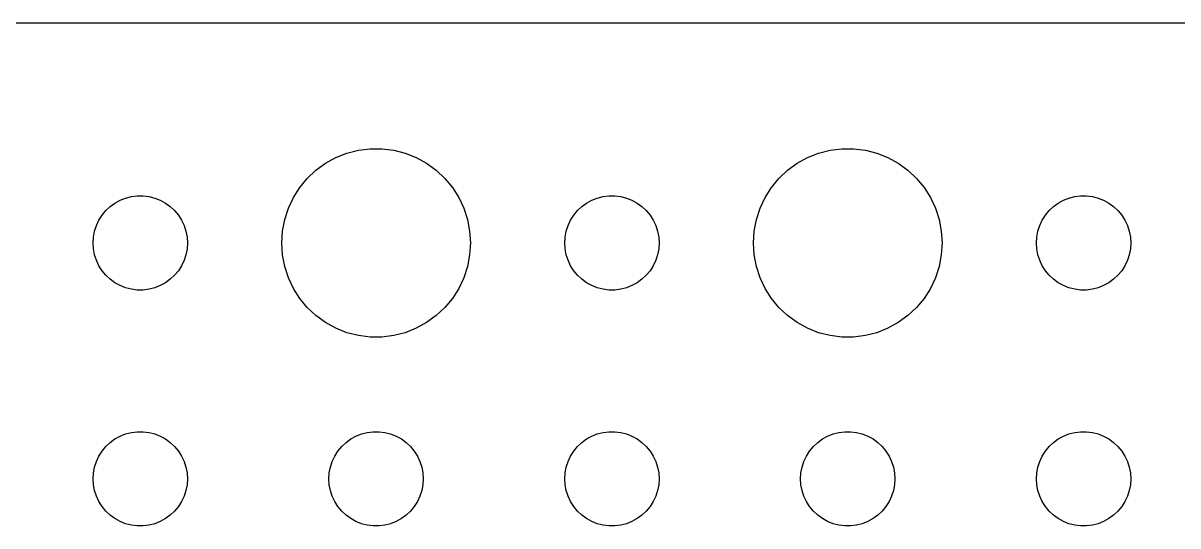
# Model space of a CAD drawing. Header units: metres. Extents: x -164 to 164, y -37 to 37.
# Drawn here: x -123.72 to -87, y 21 to 36.99 of the extents above; entities that cross this region are included whole.
import ezdxf

# ---------------------------------------------------------------- set-up
doc = ezdxf.new("R2010")
doc.units = ezdxf.units.M

msp = doc.modelspace()

# ---------------------------------------------------------------- linework, layer by layer
for p, q in [((159.814, 36.9901), (-159.814, 36.9901)), ((-114.107, 32.533), (-113.777, 32.7145)), ((-113.777, 32.7145), (-113.427, 32.8532)), ((-113.427, 32.8532), (-113.062, 32.9469)), ((-113.062, 32.9469), (-112.688, 32.9941)), ((-112.688, 32.9941), (-112.312, 32.9941)), ((-112.312, 32.9941), (-111.938, 32.9469)), ((-111.938, 32.9469), (-111.573, 32.8532)), ((-111.573, 32.8532), (-111.223, 32.7145)), ((-111.223, 32.7145), (-110.893, 32.533)), ((-99.1075, 32.533), (-98.7773, 32.7145)), ((-98.7773, 32.7145), (-98.427, 32.8532)), ((-98.427, 32.8532), (-98.0621, 32.9469)), ((-98.0621, 32.9469), (-97.6884, 32.9941)), ((-97.6884, 32.9941), (-97.3116, 32.9941)), ((-97.3116, 32.9941), (-96.9379, 32.9469)), ((-96.9379, 32.9469), (-96.573, 32.8532)), ((-96.573, 32.8532), (-96.2227, 32.7145)), ((-96.2227, 32.7145), (-95.8925, 32.533)), ((-114.412, 32.3115), (-114.107, 32.533)), ((-110.893, 32.533), (-110.588, 32.3115)), ((-99.4123, 32.3115), (-99.1075, 32.533)), ((-95.8925, 32.533), (-95.5877, 32.3115)), ((-114.927, 31.7634), (-114.687, 32.0536)), ((-114.687, 32.0536), (-114.412, 32.3115)), ((-110.588, 32.3115), (-110.313, 32.0536)), ((-110.313, 32.0536), (-110.073, 31.7634)), ((-99.927, 31.7634), (-99.6869, 32.0536)), ((-99.6869, 32.0536), (-99.4123, 32.3115)), ((-95.5877, 32.3115), (-95.3131, 32.0536)), ((-95.3131, 32.0536), (-95.073, 31.7634)), ((-115.129, 31.4453), (-114.927, 31.7634)), ((-110.073, 31.7634), (-109.871, 31.4453)), ((-100.129, 31.4453), (-99.927, 31.7634)), ((-95.073, 31.7634), (-94.8711, 31.4453)), ((-120.956, 31.1558), (-120.804, 31.2665)), ((-120.804, 31.2665), (-120.639, 31.3572)), ((-120.639, 31.3572), (-120.464, 31.4266)), ((-120.464, 31.4266), (-120.281, 31.4734)), ((-120.281, 31.4734), (-120.094, 31.497)), ((-120.094, 31.497), (-119.906, 31.497)), ((-119.906, 31.497), (-119.719, 31.4734)), ((-119.719, 31.4734), (-119.536, 31.4266)), ((-119.536, 31.4266), (-119.361, 31.3572)), ((-119.361, 31.3572), (-119.196, 31.2665)), ((-119.196, 31.2665), (-119.044, 31.1558)), ((-115.289, 31.1044), (-115.129, 31.4453)), ((-109.871, 31.4453), (-109.711, 31.1044)), ((-105.956, 31.1558), (-105.804, 31.2665)), ((-105.804, 31.2665), (-105.639, 31.3572)), ((-105.639, 31.3572), (-105.464, 31.4266)), ((-105.464, 31.4266), (-105.281, 31.4734)), ((-105.281, 31.4734), (-105.094, 31.497)), ((-105.094, 31.497), (-104.906, 31.497)), ((-104.906, 31.497), (-104.719, 31.4734)), ((-104.719, 31.4734), (-104.536, 31.4266)), ((-104.536, 31.4266), (-104.361, 31.3572)), ((-104.361, 31.3572), (-104.196, 31.2665)), ((-104.196, 31.2665), (-104.044, 31.1558)), ((-100.289, 31.1044), (-100.129, 31.4453)), ((-94.8711, 31.4453), (-94.7107, 31.1044)), ((-90.9561, 31.1558), (-90.8037, 31.2665)), ((-90.8037, 31.2665), (-90.6387, 31.3572)), ((-90.6387, 31.3572), (-90.4635, 31.4266)), ((-90.4635, 31.4266), (-90.2811, 31.4734)), ((-90.2811, 31.4734), (-90.0942, 31.497)), ((-90.0942, 31.497), (-89.9058, 31.497)), ((-89.9058, 31.497), (-89.7189, 31.4734)), ((-89.7189, 31.4734), (-89.5365, 31.4266)), ((-89.5365, 31.4266), (-89.3613, 31.3572)), ((-89.3613, 31.3572), (-89.1963, 31.2665)), ((-89.1963, 31.2665), (-89.0439, 31.1558)), ((-121.314, 30.7226), (-121.214, 30.8817)), ((-121.214, 30.8817), (-121.093, 31.0268)), ((-121.093, 31.0268), (-120.956, 31.1558)), ((-119.044, 31.1558), (-118.907, 31.0268)), ((-118.907, 31.0268), (-118.786, 30.8817)), ((-118.786, 30.8817), (-118.686, 30.7226)), ((-115.406, 30.7461), (-115.289, 31.1044)), ((-109.711, 31.1044), (-109.594, 30.7461)), ((-106.314, 30.7226), (-106.214, 30.8817)), ((-106.214, 30.8817), (-106.093, 31.0268)), ((-106.093, 31.0268), (-105.956, 31.1558)), ((-104.044, 31.1558), (-103.907, 31.0268)), ((-103.907, 31.0268), (-103.786, 30.8817)), ((-103.786, 30.8817), (-103.686, 30.7226)), ((-100.406, 30.7461), (-100.289, 31.1044)), ((-94.7107, 31.1044), (-94.5943, 30.7461)), ((-91.3145, 30.7226), (-91.2135, 30.8817)), ((-91.2135, 30.8817), (-91.0934, 31.0268)), ((-91.0934, 31.0268), (-90.9561, 31.1558)), ((-89.0439, 31.1558), (-88.9065, 31.0268)), ((-88.9065, 31.0268), (-88.7865, 30.8817)), ((-88.7865, 30.8817), (-88.6855, 30.7226)), ((-121.453, 30.373), (-121.395, 30.5522)), ((-121.395, 30.5522), (-121.314, 30.7226)), ((-118.686, 30.7226), (-118.605, 30.5522)), ((-118.605, 30.5522), (-118.547, 30.373)), ((-115.476, 30.376), (-115.406, 30.7461)), ((-109.594, 30.7461), (-109.524, 30.376)), ((-106.453, 30.373), (-106.395, 30.5522)), ((-106.395, 30.5522), (-106.314, 30.7226)), ((-103.686, 30.7226), (-103.605, 30.5522)), ((-103.605, 30.5522), (-103.547, 30.373)), ((-100.476, 30.376), (-100.406, 30.7461)), ((-94.5943, 30.7461), (-94.5237, 30.376)), ((-91.4529, 30.373), (-91.3947, 30.5522)), ((-91.3947, 30.5522), (-91.3145, 30.7226)), ((-88.6855, 30.7226), (-88.6053, 30.5522)), ((-88.6053, 30.5522), (-88.5471, 30.373)), ((-121.5, 30), (-121.488, 30.188)), ((-121.488, 30.188), (-121.453, 30.373)), ((-118.547, 30.373), (-118.512, 30.188)), ((-118.512, 30.188), (-118.5, 30)), ((-115.5, 30), (-115.476, 30.376)), ((-109.524, 30.376), (-109.5, 30)), ((-106.5, 30), (-106.488, 30.188)), ((-106.488, 30.188), (-106.453, 30.373)), ((-103.547, 30.373), (-103.512, 30.188)), ((-103.512, 30.188), (-103.5, 30)), ((-100.5, 30), (-100.476, 30.376)), ((-94.5237, 30.376), (-94.5, 30)), ((-91.5, 30), (-91.4882, 30.188)), ((-91.4882, 30.188), (-91.4529, 30.373)), ((-88.5471, 30.373), (-88.5118, 30.188)), ((-88.5118, 30.188), (-88.5, 30)), ((-121.488, 29.812), (-121.5, 30)), ((-121.453, 29.627), (-121.488, 29.812)), ((-118.512, 29.812), (-118.547, 29.627)), ((-118.5, 30), (-118.512, 29.812)), ((-115.476, 29.624), (-115.5, 30)), ((-109.5, 30), (-109.524, 29.624)), ((-106.488, 29.812), (-106.5, 30)), ((-106.453, 29.627), (-106.488, 29.812)), ((-103.512, 29.812), (-103.547, 29.627)), ((-103.5, 30), (-103.512, 29.812)), ((-100.476, 29.624), (-100.5, 30)), ((-94.5, 30), (-94.5237, 29.624)), ((-91.4882, 29.812), (-91.5, 30)), ((-91.4529, 29.627), (-91.4882, 29.812)), ((-88.5118, 29.812), (-88.5471, 29.627)), ((-88.5, 30), (-88.5118, 29.812)), ((-121.395, 29.4478), (-121.453, 29.627)), ((-121.314, 29.2774), (-121.395, 29.4478)), ((-118.605, 29.4478), (-118.686, 29.2774)), ((-118.547, 29.627), (-118.605, 29.4478)), ((-115.406, 29.2539), (-115.476, 29.624)), ((-109.524, 29.624), (-109.594, 29.2539)), ((-106.395, 29.4478), (-106.453, 29.627)), ((-106.314, 29.2774), (-106.395, 29.4478)), ((-103.605, 29.4478), (-103.686, 29.2774)), ((-103.547, 29.627), (-103.605, 29.4478)), ((-100.406, 29.2539), (-100.476, 29.624)), ((-94.5237, 29.624), (-94.5943, 29.2539)), ((-91.3947, 29.4478), (-91.4529, 29.627)), ((-91.3145, 29.2774), (-91.3947, 29.4478)), ((-88.6053, 29.4478), (-88.6855, 29.2774)), ((-88.5471, 29.627), (-88.6053, 29.4478)), ((-121.214, 29.1183), (-121.314, 29.2774)), ((-121.093, 28.9732), (-121.214, 29.1183)), ((-118.786, 29.1183), (-118.907, 28.9732)), ((-118.686, 29.2774), (-118.786, 29.1183)), ((-115.289, 28.8956), (-115.406, 29.2539)), ((-109.594, 29.2539), (-109.711, 28.8956)), ((-106.214, 29.1183), (-106.314, 29.2774)), ((-106.093, 28.9732), (-106.214, 29.1183)), ((-103.786, 29.1183), (-103.907, 28.9732)), ((-103.686, 29.2774), (-103.786, 29.1183)), ((-100.289, 28.8956), (-100.406, 29.2539)), ((-94.5943, 29.2539), (-94.7107, 28.8956)), ((-91.2135, 29.1183), (-91.3145, 29.2774)), ((-91.0934, 28.9732), (-91.2135, 29.1183)), ((-88.7865, 29.1183), (-88.9065, 28.9732)), ((-88.6855, 29.2774), (-88.7865, 29.1183)), ((-120.956, 28.8442), (-121.093, 28.9732)), ((-120.804, 28.7335), (-120.956, 28.8442)), ((-120.639, 28.6427), (-120.804, 28.7335)), ((-119.196, 28.7335), (-119.361, 28.6427)), ((-119.044, 28.8442), (-119.196, 28.7335)), ((-118.907, 28.9732), (-119.044, 28.8442)), ((-115.129, 28.5547), (-115.289, 28.8956)), ((-109.711, 28.8956), (-109.871, 28.5547)), ((-105.956, 28.8442), (-106.093, 28.9732)), ((-105.804, 28.7335), (-105.956, 28.8442)), ((-105.639, 28.6427), (-105.804, 28.7335)), ((-104.196, 28.7335), (-104.361, 28.6427)), ((-104.044, 28.8442), (-104.196, 28.7335)), ((-103.907, 28.9732), (-104.044, 28.8442)), ((-100.129, 28.5547), (-100.289, 28.8956)), ((-94.7107, 28.8956), (-94.8711, 28.5547)), ((-90.9561, 28.8442), (-91.0934, 28.9732)), ((-90.8037, 28.7335), (-90.9561, 28.8442)), ((-90.6387, 28.6427), (-90.8037, 28.7335)), ((-89.1963, 28.7335), (-89.3613, 28.6427)), ((-89.0439, 28.8442), (-89.1963, 28.7335)), ((-88.9065, 28.9732), (-89.0439, 28.8442)), ((-120.464, 28.5734), (-120.639, 28.6427)), ((-120.281, 28.5266), (-120.464, 28.5734)), ((-120.094, 28.503), (-120.281, 28.5266)), ((-119.906, 28.503), (-120.094, 28.503)), ((-119.719, 28.5266), (-119.906, 28.503)), ((-119.536, 28.5734), (-119.719, 28.5266)), ((-119.361, 28.6427), (-119.536, 28.5734)), ((-114.927, 28.2366), (-115.129, 28.5547)), ((-109.871, 28.5547), (-110.073, 28.2366)), ((-105.464, 28.5734), (-105.639, 28.6427)), ((-105.281, 28.5266), (-105.464, 28.5734)), ((-105.094, 28.503), (-105.281, 28.5266)), ((-104.906, 28.503), (-105.094, 28.503)), ((-104.719, 28.5266), (-104.906, 28.503)), ((-104.536, 28.5734), (-104.719, 28.5266)), ((-104.361, 28.6427), (-104.536, 28.5734)), ((-99.927, 28.2366), (-100.129, 28.5547)), ((-94.8711, 28.5547), (-95.073, 28.2366)), ((-90.4635, 28.5734), (-90.6387, 28.6427)), ((-90.2811, 28.5266), (-90.4635, 28.5734)), ((-90.0942, 28.503), (-90.2811, 28.5266)), ((-89.9058, 28.503), (-90.0942, 28.503)), ((-89.7189, 28.5266), (-89.9058, 28.503)), ((-89.5365, 28.5734), (-89.7189, 28.5266)), ((-89.3613, 28.6427), (-89.5365, 28.5734)), ((-114.687, 27.9464), (-114.927, 28.2366)), ((-114.412, 27.6884), (-114.687, 27.9464)), ((-110.313, 27.9464), (-110.588, 27.6884)), ((-110.073, 28.2366), (-110.313, 27.9464)), ((-99.6869, 27.9464), (-99.927, 28.2366)), ((-99.4123, 27.6884), (-99.6869, 27.9464)), ((-95.3131, 27.9464), (-95.5877, 27.6884)), ((-95.073, 28.2366), (-95.3131, 27.9464)), ((-114.107, 27.467), (-114.412, 27.6884)), ((-110.588, 27.6884), (-110.893, 27.467)), ((-99.1075, 27.467), (-99.4123, 27.6884)), ((-95.5877, 27.6884), (-95.8925, 27.467)), ((-113.777, 27.2855), (-114.107, 27.467)), ((-113.427, 27.1468), (-113.777, 27.2855)), ((-111.223, 27.2855), (-111.573, 27.1468)), ((-110.893, 27.467), (-111.223, 27.2855)), ((-98.7773, 27.2855), (-99.1075, 27.467)), ((-98.427, 27.1468), (-98.7773, 27.2855)), ((-96.2227, 27.2855), (-96.573, 27.1468)), ((-95.8925, 27.467), (-96.2227, 27.2855)), ((-113.062, 27.0531), (-113.427, 27.1468)), ((-112.688, 27.0059), (-113.062, 27.0531)), ((-112.312, 27.0059), (-112.688, 27.0059)), ((-111.938, 27.0531), (-112.312, 27.0059)), ((-111.573, 27.1468), (-111.938, 27.0531)), ((-98.0621, 27.0531), (-98.427, 27.1468)), ((-97.6884, 27.0059), (-98.0621, 27.0531)), ((-97.3116, 27.0059), (-97.6884, 27.0059)), ((-96.9379, 27.0531), (-97.3116, 27.0059)), ((-96.573, 27.1468), (-96.9379, 27.0531)), ((-120.639, 23.8572), (-120.464, 23.9266)), ((-120.464, 23.9266), (-120.281, 23.9734)), ((-120.281, 23.9734), (-120.094, 23.997)), ((-120.094, 23.997), (-119.906, 23.997)), ((-119.906, 23.997), (-119.719, 23.9734)), ((-119.719, 23.9734), (-119.536, 23.9266)), ((-119.536, 23.9266), (-119.361, 23.8572)), ((-113.139, 23.8572), (-112.964, 23.9266)), ((-112.964, 23.9266), (-112.781, 23.9734)), ((-112.781, 23.9734), (-112.594, 23.997)), ((-112.594, 23.997), (-112.406, 23.997)), ((-112.406, 23.997), (-112.219, 23.9734)), ((-112.219, 23.9734), (-112.036, 23.9266)), ((-112.036, 23.9266), (-111.861, 23.8572)), ((-105.639, 23.8572), (-105.464, 23.9266)), ((-105.464, 23.9266), (-105.281, 23.9734)), ((-105.281, 23.9734), (-105.094, 23.997)), ((-105.094, 23.997), (-104.906, 23.997)), ((-104.906, 23.997), (-104.719, 23.9734)), ((-104.719, 23.9734), (-104.536, 23.9266)), ((-104.536, 23.9266), (-104.361, 23.8572)), ((-98.1387, 23.8572), (-97.9635, 23.9266)), ((-97.9635, 23.9266), (-97.7811, 23.9734)), ((-97.7811, 23.9734), (-97.5942, 23.997)), ((-97.5942, 23.997), (-97.4058, 23.997)), ((-97.4058, 23.997), (-97.2189, 23.9734)), ((-97.2189, 23.9734), (-97.0365, 23.9266)), ((-97.0365, 23.9266), (-96.8613, 23.8572)), ((-90.6387, 23.8572), (-90.4635, 23.9266)), ((-90.4635, 23.9266), (-90.2811, 23.9734)), ((-90.2811, 23.9734), (-90.0942, 23.997)), ((-90.0942, 23.997), (-89.9058, 23.997)), ((-89.9058, 23.997), (-89.7189, 23.9734)), ((-89.7189, 23.9734), (-89.5365, 23.9266)), ((-89.5365, 23.9266), (-89.3613, 23.8572)), ((-121.214, 23.3817), (-121.093, 23.5268)), ((-121.093, 23.5268), (-120.956, 23.6558)), ((-120.956, 23.6558), (-120.804, 23.7665)), ((-120.804, 23.7665), (-120.639, 23.8572)), ((-119.361, 23.8572), (-119.196, 23.7665)), ((-119.196, 23.7665), (-119.044, 23.6558)), ((-119.044, 23.6558), (-118.907, 23.5268)), ((-118.907, 23.5268), (-118.786, 23.3817)), ((-113.714, 23.3817), (-113.593, 23.5268)), ((-113.593, 23.5268), (-113.456, 23.6558)), ((-113.456, 23.6558), (-113.304, 23.7665)), ((-113.304, 23.7665), (-113.139, 23.8572)), ((-111.861, 23.8572), (-111.696, 23.7665)), ((-111.696, 23.7665), (-111.544, 23.6558)), ((-111.544, 23.6558), (-111.407, 23.5268)), ((-111.407, 23.5268), (-111.286, 23.3817)), ((-106.214, 23.3817), (-106.093, 23.5268)), ((-106.093, 23.5268), (-105.956, 23.6558)), ((-105.956, 23.6558), (-105.804, 23.7665)), ((-105.804, 23.7665), (-105.639, 23.8572)), ((-104.361, 23.8572), (-104.196, 23.7665)), ((-104.196, 23.7665), (-104.044, 23.6558)), ((-104.044, 23.6558), (-103.907, 23.5268)), ((-103.907, 23.5268), (-103.786, 23.3817)), ((-98.7135, 23.3817), (-98.5934, 23.5268)), ((-98.5934, 23.5268), (-98.4561, 23.6558)), ((-98.4561, 23.6558), (-98.3037, 23.7665)), ((-98.3037, 23.7665), (-98.1387, 23.8572)), ((-96.8613, 23.8572), (-96.6963, 23.7665)), ((-96.6963, 23.7665), (-96.5439, 23.6558)), ((-96.5439, 23.6558), (-96.4065, 23.5268)), ((-96.4065, 23.5268), (-96.2865, 23.3817)), ((-91.2135, 23.3817), (-91.0934, 23.5268)), ((-91.0934, 23.5268), (-90.9561, 23.6558)), ((-90.9561, 23.6558), (-90.8037, 23.7665)), ((-90.8037, 23.7665), (-90.6387, 23.8572)), ((-89.3613, 23.8572), (-89.1963, 23.7665)), ((-89.1963, 23.7665), (-89.0439, 23.6558)), ((-89.0439, 23.6558), (-88.9065, 23.5268)), ((-88.9065, 23.5268), (-88.7865, 23.3817)), ((-121.395, 23.0522), (-121.314, 23.2226)), ((-121.314, 23.2226), (-121.214, 23.3817)), ((-118.786, 23.3817), (-118.686, 23.2226)), ((-118.686, 23.2226), (-118.605, 23.0522)), ((-113.895, 23.0522), (-113.814, 23.2226)), ((-113.814, 23.2226), (-113.714, 23.3817)), ((-111.286, 23.3817), (-111.186, 23.2226)), ((-111.186, 23.2226), (-111.105, 23.0522)), ((-106.395, 23.0522), (-106.314, 23.2226)), ((-106.314, 23.2226), (-106.214, 23.3817)), ((-103.786, 23.3817), (-103.686, 23.2226)), ((-103.686, 23.2226), (-103.605, 23.0522)), ((-98.8947, 23.0522), (-98.8145, 23.2226)), ((-98.8145, 23.2226), (-98.7135, 23.3817)), ((-96.2865, 23.3817), (-96.1855, 23.2226)), ((-96.1855, 23.2226), (-96.1053, 23.0522)), ((-91.3947, 23.0522), (-91.3145, 23.2226)), ((-91.3145, 23.2226), (-91.2135, 23.3817)), ((-88.7865, 23.3817), (-88.6855, 23.2226)), ((-88.6855, 23.2226), (-88.6053, 23.0522)), ((-121.488, 22.688), (-121.453, 22.873)), ((-121.453, 22.873), (-121.395, 23.0522)), ((-118.605, 23.0522), (-118.547, 22.873)), ((-118.547, 22.873), (-118.512, 22.688)), ((-113.988, 22.688), (-113.953, 22.873)), ((-113.953, 22.873), (-113.895, 23.0522)), ((-111.105, 23.0522), (-111.047, 22.873)), ((-111.047, 22.873), (-111.012, 22.688)), ((-106.488, 22.688), (-106.453, 22.873)), ((-106.453, 22.873), (-106.395, 23.0522)), ((-103.605, 23.0522), (-103.547, 22.873)), ((-103.547, 22.873), (-103.512, 22.688)), ((-98.9882, 22.688), (-98.9529, 22.873)), ((-98.9529, 22.873), (-98.8947, 23.0522)), ((-96.1053, 23.0522), (-96.0471, 22.873)), ((-96.0471, 22.873), (-96.0118, 22.688)), ((-91.4882, 22.688), (-91.4529, 22.873)), ((-91.4529, 22.873), (-91.3947, 23.0522)), ((-88.6053, 23.0522), (-88.5471, 22.873)), ((-88.5471, 22.873), (-88.5118, 22.688)), ((-121.5, 22.5), (-121.488, 22.688)), ((-121.488, 22.312), (-121.5, 22.5)), ((-118.512, 22.688), (-118.5, 22.5)), ((-118.5, 22.5), (-118.512, 22.312)), ((-114, 22.5), (-113.988, 22.688)), ((-113.988, 22.312), (-114, 22.5)), ((-111.012, 22.688), (-111, 22.5)), ((-111, 22.5), (-111.012, 22.312)), ((-106.5, 22.5), (-106.488, 22.688)), ((-106.488, 22.312), (-106.5, 22.5)), ((-103.512, 22.688), (-103.5, 22.5)), ((-103.5, 22.5), (-103.512, 22.312)), ((-99, 22.5), (-98.9882, 22.688)), ((-98.9882, 22.312), (-99, 22.5)), ((-96.0118, 22.688), (-96, 22.5)), ((-96, 22.5), (-96.0118, 22.312)), ((-91.5, 22.5), (-91.4882, 22.688)), ((-91.4882, 22.312), (-91.5, 22.5)), ((-88.5118, 22.688), (-88.5, 22.5)), ((-88.5, 22.5), (-88.5118, 22.312)), ((-121.453, 22.127), (-121.488, 22.312)), ((-121.395, 21.9478), (-121.453, 22.127)), ((-118.547, 22.127), (-118.605, 21.9478)), ((-118.512, 22.312), (-118.547, 22.127)), ((-113.953, 22.127), (-113.988, 22.312)), ((-113.895, 21.9478), (-113.953, 22.127)), ((-111.047, 22.127), (-111.105, 21.9478)), ((-111.012, 22.312), (-111.047, 22.127)), ((-106.453, 22.127), (-106.488, 22.312)), ((-106.395, 21.9478), (-106.453, 22.127)), ((-103.547, 22.127), (-103.605, 21.9478)), ((-103.512, 22.312), (-103.547, 22.127)), ((-98.9529, 22.127), (-98.9882, 22.312)), ((-98.8947, 21.9478), (-98.9529, 22.127)), ((-96.0471, 22.127), (-96.1053, 21.9478)), ((-96.0118, 22.312), (-96.0471, 22.127)), ((-91.4529, 22.127), (-91.4882, 22.312)), ((-91.3947, 21.9478), (-91.4529, 22.127)), ((-88.5471, 22.127), (-88.6053, 21.9478)), ((-88.5118, 22.312), (-88.5471, 22.127)), ((-121.314, 21.7774), (-121.395, 21.9478)), ((-121.214, 21.6183), (-121.314, 21.7774)), ((-118.686, 21.7774), (-118.786, 21.6183)), ((-118.605, 21.9478), (-118.686, 21.7774)), ((-113.814, 21.7774), (-113.895, 21.9478)), ((-113.714, 21.6183), (-113.814, 21.7774)), ((-111.186, 21.7774), (-111.286, 21.6183)), ((-111.105, 21.9478), (-111.186, 21.7774)), ((-106.314, 21.7774), (-106.395, 21.9478)), ((-106.214, 21.6183), (-106.314, 21.7774)), ((-103.686, 21.7774), (-103.786, 21.6183)), ((-103.605, 21.9478), (-103.686, 21.7774)), ((-98.8145, 21.7774), (-98.8947, 21.9478)), ((-98.7135, 21.6183), (-98.8145, 21.7774)), ((-96.1855, 21.7774), (-96.2865, 21.6183)), ((-96.1053, 21.9478), (-96.1855, 21.7774)), ((-91.3145, 21.7774), (-91.3947, 21.9478)), ((-91.2135, 21.6183), (-91.3145, 21.7774)), ((-88.6855, 21.7774), (-88.7865, 21.6183)), ((-88.6053, 21.9478), (-88.6855, 21.7774)), ((-121.093, 21.4732), (-121.214, 21.6183)), ((-120.956, 21.3442), (-121.093, 21.4732)), ((-120.804, 21.2335), (-120.956, 21.3442)), ((-119.044, 21.3442), (-119.196, 21.2335)), ((-118.907, 21.4732), (-119.044, 21.3442)), ((-118.786, 21.6183), (-118.907, 21.4732)), ((-113.593, 21.4732), (-113.714, 21.6183)), ((-113.456, 21.3442), (-113.593, 21.4732)), ((-113.304, 21.2335), (-113.456, 21.3442)), ((-111.544, 21.3442), (-111.696, 21.2335)), ((-111.407, 21.4732), (-111.544, 21.3442)), ((-111.286, 21.6183), (-111.407, 21.4732)), ((-106.093, 21.4732), (-106.214, 21.6183)), ((-105.956, 21.3442), (-106.093, 21.4732)), ((-105.804, 21.2335), (-105.956, 21.3442)), ((-104.044, 21.3442), (-104.196, 21.2335)), ((-103.907, 21.4732), (-104.044, 21.3442)), ((-103.786, 21.6183), (-103.907, 21.4732)), ((-98.5934, 21.4732), (-98.7135, 21.6183)), ((-98.4561, 21.3442), (-98.5934, 21.4732)), ((-98.3037, 21.2335), (-98.4561, 21.3442)), ((-96.5439, 21.3442), (-96.6963, 21.2335)), ((-96.4065, 21.4732), (-96.5439, 21.3442)), ((-96.2865, 21.6183), (-96.4065, 21.4732)), ((-91.0934, 21.4732), (-91.2135, 21.6183)), ((-90.9561, 21.3442), (-91.0934, 21.4732)), ((-90.8037, 21.2335), (-90.9561, 21.3442)), ((-89.0439, 21.3442), (-89.1963, 21.2335)), ((-88.9065, 21.4732), (-89.0439, 21.3442)), ((-88.7865, 21.6183), (-88.9065, 21.4732)), ((-120.639, 21.1427), (-120.804, 21.2335)), ((-120.464, 21.0734), (-120.639, 21.1427)), ((-120.281, 21.0266), (-120.464, 21.0734)), ((-120.094, 21.003), (-120.281, 21.0266)), ((-119.906, 21.003), (-120.094, 21.003)), ((-119.719, 21.0266), (-119.906, 21.003)), ((-119.536, 21.0734), (-119.719, 21.0266)), ((-119.361, 21.1427), (-119.536, 21.0734)), ((-119.196, 21.2335), (-119.361, 21.1427)), ((-113.139, 21.1427), (-113.304, 21.2335)), ((-112.964, 21.0734), (-113.139, 21.1427)), ((-112.781, 21.0266), (-112.964, 21.0734)), ((-112.594, 21.003), (-112.781, 21.0266)), ((-112.406, 21.003), (-112.594, 21.003)), ((-112.219, 21.0266), (-112.406, 21.003)), ((-112.036, 21.0734), (-112.219, 21.0266)), ((-111.861, 21.1427), (-112.036, 21.0734)), ((-111.696, 21.2335), (-111.861, 21.1427)), ((-105.639, 21.1427), (-105.804, 21.2335)), ((-105.464, 21.0734), (-105.639, 21.1427)), ((-105.281, 21.0266), (-105.464, 21.0734)), ((-105.094, 21.003), (-105.281, 21.0266)), ((-104.906, 21.003), (-105.094, 21.003)), ((-104.719, 21.0266), (-104.906, 21.003)), ((-104.536, 21.0734), (-104.719, 21.0266)), ((-104.361, 21.1427), (-104.536, 21.0734)), ((-104.196, 21.2335), (-104.361, 21.1427)), ((-98.1387, 21.1427), (-98.3037, 21.2335)), ((-97.9635, 21.0734), (-98.1387, 21.1427)), ((-97.7811, 21.0266), (-97.9635, 21.0734)), ((-97.5942, 21.003), (-97.7811, 21.0266)), ((-97.4058, 21.003), (-97.5942, 21.003)), ((-97.2189, 21.0266), (-97.4058, 21.003)), ((-97.0365, 21.0734), (-97.2189, 21.0266)), ((-96.8613, 21.1427), (-97.0365, 21.0734)), ((-96.6963, 21.2335), (-96.8613, 21.1427)), ((-90.6387, 21.1427), (-90.8037, 21.2335)), ((-90.4635, 21.0734), (-90.6387, 21.1427)), ((-90.2811, 21.0266), (-90.4635, 21.0734)), ((-90.0942, 21.003), (-90.2811, 21.0266)), ((-89.9058, 21.003), (-90.0942, 21.003)), ((-89.7189, 21.0266), (-89.9058, 21.003)), ((-89.5365, 21.0734), (-89.7189, 21.0266)), ((-89.3613, 21.1427), (-89.5365, 21.0734)), ((-89.1963, 21.2335), (-89.3613, 21.1427))]:
    msp.add_line(p, q)

doc.saveas('drawing.dxf')
